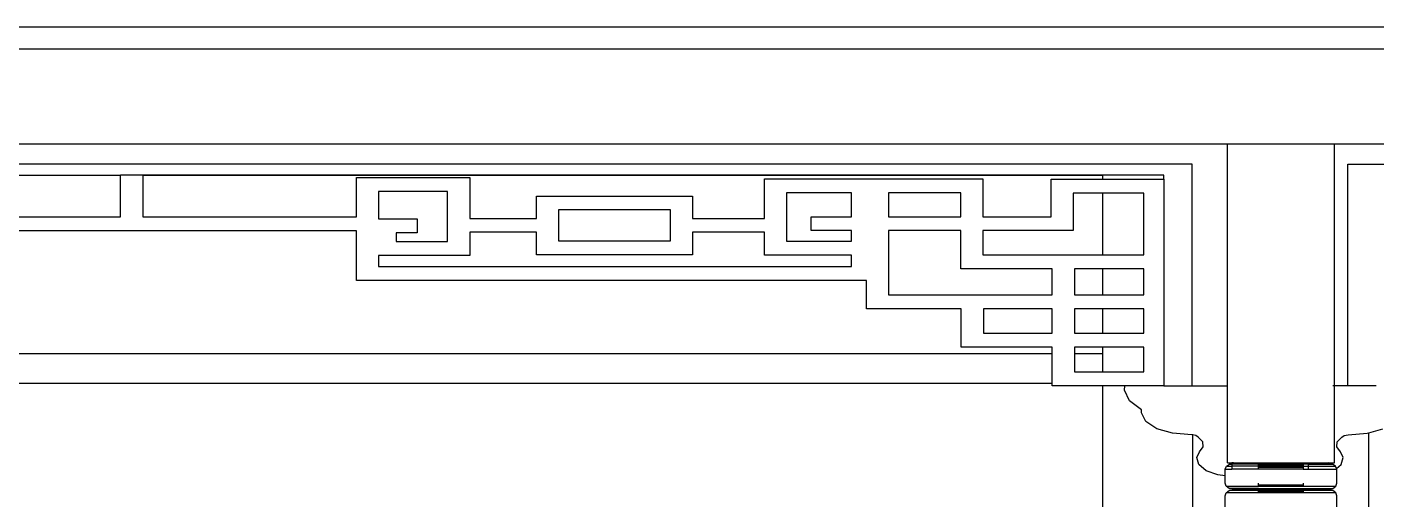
# Model space of a CAD drawing. Extents: x -24961 to 905641, y -154323 to 635957.
# Drawn here: x 416471 to 418738, y -112466 to -111672 of the extents above; entities that cross this region are included whole.
import ezdxf

# ---------------------------------------------------------------- set-up
doc = ezdxf.new("R2010")
doc.units = 0
doc.header["$LTSCALE"] = 1000
doc.header["$MEASUREMENT"] = 0
doc.layers.add('DOTE', color=1, linetype='Continuous')

msp = doc.modelspace()

# ---------------------------------------------------------------- linework, layer by layer
for p, q in [((406028.2, -111708.5), (431128.2, -111708.5)), ((416444.2, -111868.5), (418488.2, -111868.5)), ((418488.2, -112276.1), (418488.2, -111868.5)), ((418488.2, -111868.5), (418668.2, -111868.5)), ((418668.2, -112276.1), (418668.2, -111868.5)), ((418668.2, -111868.5), (420671.8, -111868.5)), ((418428.8, -111902.6), (416444.2, -111902.6)), ((418428.8, -112276.1), (418428.8, -111902.6)), ((418690.7, -111902.6), (420671.8, -111902.6)), ((418690.7, -112276.1), (418690.7, -111902.6)), ((416628.1, -111921.9), (416260.2, -111921.9)), ((416444.2, -111921.4), (416628.1, -111921.4)), ((416628.1, -111921.9), (416628.1, -111921.4)), ((416665.3, -111921.4), (416628.1, -111921.4)), ((416628.1, -111991.3), (416628.1, -111921.9)), ((416665.3, -111921.4), (416665.3, -111921.9)), ((418278.2, -111921.4), (416665.3, -111921.4)), ((418278.2, -111921.9), (416665.3, -111921.9)), ((416665.3, -111921.9), (416665.3, -111991.3)), ((417024.4, -111925.5), (417214.9, -111925.5)), ((417024.4, -111991.3), (417024.4, -111925.5)), ((417214.9, -111925.5), (417214.9, -111994.1)), ((417710.2, -111927.7), (418077.3, -111927.7)), ((417710.2, -111994.1), (417710.2, -111927.7)), ((418077.3, -111927.7), (418077.2, -111991.2)), ((418191.9, -111991.2), (418191.9, -111928.2)), ((418191.9, -111928.2), (418278.2, -111928.2)), ((418278.2, -111921.4), (418278.2, -111921.9)), ((418381.3, -111921.4), (418278.2, -111921.4)), ((418278.2, -111921.9), (418278.2, -111928.2)), ((418278.2, -111928.2), (418381.3, -111928.2)), ((418381.3, -111928.2), (418381.3, -111921.4)), ((418381.3, -111928.2), (418381.3, -112276.1)), ((417061.6, -111948.9), (417061.6, -111994.9)), ((417177.6, -111948.9), (417061.6, -111948.9)), ((417177.6, -112033), (417177.6, -111948.9)), ((417327, -111956.4), (417589.5, -111956.4)), ((417327, -111994.1), (417327, -111956.4)), ((417589.5, -111956.4), (417589.5, -111994.1)), ((417747.4, -111951.1), (417747.4, -112032.4)), ((417856.2, -111951.1), (417747.4, -111951.1)), ((417856.2, -111991.2), (417856.2, -111951.1)), ((417918.9, -111951.1), (417918.9, -111991.2)), ((418040.1, -111951.1), (417918.9, -111951.1)), ((418040.1, -111991.2), (418040.1, -111951.1)), ((418229.2, -111951.7), (418229.2, -112014.6)), ((418278.2, -111951.7), (418229.2, -111951.7)), ((418278.2, -111951.7), (418278.2, -112055.6)), ((418347.6, -111951.7), (418278.2, -111951.7)), ((418347.6, -112055.6), (418347.6, -111951.7)), ((417364.2, -111979.9), (417364.2, -112031.7)), ((417552.3, -111979.9), (417364.2, -111979.9)), ((417552.3, -112031.7), (417552.3, -111979.9)), ((416444.2, -111991.3), (416628.1, -111991.3)), ((416665.3, -111991.3), (417024.4, -111991.3)), ((417061.6, -111994.9), (417126.7, -111994.9)), ((417126.7, -111994.9), (417126.7, -112018.3)), ((417214.9, -111994.1), (417327, -111994.1)), ((417589.5, -111994.1), (417710.2, -111994.1)), ((417788.5, -111991.2), (417856.2, -111991.2)), ((417788.5, -112014.6), (417788.5, -111991.2)), ((417918.9, -111991.2), (418040.1, -111991.2)), ((418077.2, -111991.2), (418191.9, -111991.2)), ((417024.4, -112014.8), (416444.2, -112014.8)), ((417024.4, -112098.6), (417024.4, -112014.8)), ((417091, -112018.3), (417091, -112033)), ((417126.7, -112018.3), (417091, -112018.3)), ((417214.9, -112017.5), (417214.9, -112056.5)), ((417327, -112017.5), (417214.9, -112017.5)), ((417327, -112055.2), (417327, -112017.5)), ((417589.5, -112017.5), (417589.5, -112055.2)), ((417710.2, -112017.5), (417589.5, -112017.5)), ((417710.2, -112055.8), (417710.2, -112017.5)), ((417856.2, -112014.6), (417788.5, -112014.6)), ((417856.2, -112032.4), (417856.2, -112014.6)), ((417918.9, -112014.6), (417918.9, -112123)), ((418040.1, -112014.6), (417918.9, -112014.6)), ((418040.1, -112079), (418040.1, -112014.6)), ((418077.3, -112014.6), (418077.3, -112055.6)), ((418229.2, -112014.6), (418077.3, -112014.6)), ((417091, -112033), (417177.6, -112033)), ((417364.2, -112031.7), (417552.3, -112031.7)), ((417747.4, -112032.4), (417856.2, -112032.4)), ((417061.6, -112056.5), (417061.6, -112075.2)), ((417214.9, -112056.5), (417061.6, -112056.5)), ((417589.5, -112055.2), (417327, -112055.2)), ((417856.2, -112055.8), (417710.2, -112055.8)), ((417856.2, -112075.2), (417856.2, -112055.8)), ((418077.3, -112055.6), (418278.2, -112055.6)), ((418278.2, -112055.6), (418347.6, -112055.6)), ((417061.6, -112075.2), (417856.2, -112075.2)), ((418193.9, -112079), (418040.1, -112079)), ((418193.9, -112123), (418193.9, -112079)), ((418231.1, -112079), (418231.1, -112123)), ((418278.2, -112079), (418231.1, -112079)), ((418278.2, -112079), (418278.2, -112123)), ((418347.6, -112079), (418278.2, -112079)), ((418347.6, -112123), (418347.6, -112079)), ((417881.7, -112098.6), (417024.4, -112098.6)), ((417881.7, -112146.5), (417881.7, -112098.6)), ((417918.9, -112123), (418193.9, -112123)), ((418231.1, -112123), (418278.2, -112123)), ((418278.2, -112123), (418347.6, -112123)), ((418041, -112146.5), (417881.7, -112146.5)), ((418041, -112210.6), (418041, -112146.5)), ((418078.2, -112146.5), (418078.2, -112187.1)), ((418193.9, -112146.5), (418078.2, -112146.5)), ((418193.9, -112187.1), (418193.9, -112146.5)), ((418231.1, -112146.5), (418231.1, -112187.1)), ((418278.2, -112146.5), (418231.1, -112146.5)), ((418278.2, -112146.5), (418278.2, -112187.1)), ((418347.6, -112146.5), (418278.2, -112146.5)), ((418347.6, -112187.1), (418347.6, -112146.5)), ((418078.2, -112187.1), (418193.9, -112187.1)), ((418231.1, -112187.1), (418278.2, -112187.1)), ((418278.2, -112187.1), (418347.6, -112187.1)), ((418193.9, -112221.9), (414694.5, -112221.9)), ((418193.9, -112210.6), (418041, -112210.6)), ((418193.9, -112221.9), (418193.9, -112210.6)), ((418193.9, -112271.9), (418193.9, -112221.9)), ((418231.1, -112210.6), (418231.1, -112221.9)), ((418278.2, -112210.6), (418231.1, -112210.6)), ((418278.2, -112221.9), (418231.1, -112221.9)), ((418231.1, -112221.9), (418231.1, -112252.3)), ((418347.6, -112210.6), (418278.2, -112210.6)), ((418278.2, -112210.6), (418278.2, -112221.9)), ((418278.2, -112221.9), (418278.2, -112252.3)), ((418347.6, -112252.3), (418347.6, -112210.6)), ((418231.1, -112252.3), (418278.2, -112252.3)), ((418278.2, -112252.3), (418347.6, -112252.3)), ((418193.9, -112271.9), (414694.5, -112271.9)), ((418193.9, -112276.1), (418193.9, -112271.9)), ((418278.2, -112276.1), (418193.9, -112276.1)), ((418278.2, -112276.1), (418278.2, -114299.3)), ((418315.6, -112276.1), (418278.2, -112276.1)), ((418315.3, -112283.4), (418315.6, -112276.1)), ((418381.3, -112276.1), (418315.6, -112276.1)), ((418381.3, -112276.1), (418428.8, -112276.1)), ((418428.8, -112276.1), (418488.2, -112276.1)), ((418488.2, -112405.6), (418488.2, -112276.1)), ((418668.2, -112276.1), (418665.2, -112276.1)), ((418690.7, -112276.1), (418668.2, -112276.1)), ((418668.2, -112405.6), (418668.2, -112276.1)), ((418738.2, -112276.1), (418690.7, -112276.1)), ((418323.7, -112301.1), (418315.3, -112283.4)), ((418344, -112316.4), (418323.7, -112301.1)), ((418343.9, -112321.4), (418344, -112316.4)), ((418351.4, -112336), (418343.9, -112321.4)), ((418369.8, -112348), (418351.4, -112336)), ((418396.1, -112355.6), (418369.8, -112348)), ((418428.5, -112358.1), (418396.1, -112355.6)), ((418430.3, -112358.5), (418428.5, -112358.1)), ((418430.3, -112898.1), (418430.3, -112358.5)), ((418435.1, -112359.7), (418430.3, -112358.5)), ((418439, -112362), (418435.1, -112359.7)), ((418446.7, -112369.9), (418439, -112362)), ((418672.9, -112369.9), (418680.5, -112362)), ((418680.5, -112362), (418684.4, -112359.7)), ((418684.4, -112359.7), (418691, -112358.1)), ((418691, -112358.1), (418723.4, -112355.6)), ((418723.4, -112355.6), (418726.2, -112354.8)), ((418726.2, -112354.8), (418749.7, -112348)), ((418726.2, -112898.1), (418726.2, -112354.8)), ((418436.7, -112396.7), (418441.3, -112387)), ((418441.3, -112387), (418447.5, -112378.7)), ((418447.5, -112378.7), (418446.7, -112369.9)), ((418672.1, -112378.7), (418672.9, -112369.9)), ((418678.3, -112387), (418672.1, -112378.7)), ((418682.8, -112396.7), (418678.3, -112387)), ((418440.1, -112408.5), (418436.7, -112396.7)), ((418452.6, -112418.8), (418440.1, -112408.5)), ((418484.2, -112416.1), (418486.8, -112411.2)), ((418486.8, -112411.2), (418491.7, -112407.6)), ((418486.8, -112411.2), (418495.8, -112411.2)), ((418488.2, -112405.6), (418495.8, -112405.6)), ((418491.7, -112407.6), (418495.8, -112406.3)), ((418491.7, -112407.6), (418495.8, -112407.6)), ((418495.8, -112405.6), (418495.8, -112406.3)), ((418495.8, -112406.3), (418498.3, -112405.6)), ((418498.3, -112405.6), (418495.8, -112405.6)), ((418495.8, -112406.3), (418495.8, -112407.2)), ((418495.8, -112407.6), (418495.8, -112411.2)), ((418540.7, -112407.6), (418495.8, -112407.6)), ((418495.8, -112411.2), (418495.8, -112416.1)), ((418540.7, -112411.2), (418495.8, -112411.2)), ((418498.3, -112405.6), (418658.2, -112405.6)), ((418540.7, -112410.1), (418540.7, -112407.6)), ((418540.7, -112407.6), (418615.7, -112407.6)), ((418615.7, -112410.1), (418540.7, -112410.1)), ((418540.7, -112410.5), (418540.7, -112410.1)), ((418615.7, -112410.5), (418540.7, -112410.5)), ((418540.7, -112411.2), (418540.7, -112410.5)), ((418540.7, -112411.7), (418540.7, -112411.2)), ((418615.7, -112411.2), (418540.7, -112411.2)), ((418615.7, -112411.7), (418540.7, -112411.7)), ((418540.7, -112413.4), (418540.7, -112411.7)), ((418615.7, -112407.6), (418615.7, -112410.1)), ((418623.8, -112407.6), (418615.7, -112407.6)), ((418615.7, -112410.1), (418615.7, -112410.5)), ((418615.7, -112410.5), (418615.7, -112411.2)), ((418615.7, -112411.2), (418623.8, -112411.2)), ((418615.7, -112411.2), (418615.7, -112411.7)), ((418615.7, -112411.7), (418615.7, -112413.4)), ((418623.8, -112407.6), (418623.8, -112411.2)), ((418623.8, -112407.6), (418664.7, -112407.6)), ((418623.8, -112411.2), (418623.8, -112416.1)), ((418623.8, -112411.2), (418669.7, -112411.2)), ((418664.7, -112407.6), (418658.2, -112405.6)), ((418658.2, -112405.6), (418668.2, -112405.6)), ((418669.7, -112411.2), (418664.7, -112407.6)), ((418671.7, -112414.9), (418669.7, -112411.2)), ((418671.7, -112414.9), (418679.4, -112408.5)), ((418679.4, -112408.5), (418682.8, -112396.7)), ((418472.2, -112425.9), (418452.6, -112418.8)), ((418484.2, -112427.3), (418472.2, -112425.9)), ((418484.2, -112427.3), (418484.2, -112416.1)), ((418484.2, -112416.1), (418495.8, -112416.1)), ((418484.2, -112439.7), (418484.2, -112427.3)), ((418540.7, -112416.1), (418495.8, -112416.1)), ((418615.7, -112413.4), (418540.7, -112413.4)), ((418540.7, -112416.1), (418540.7, -112413.4)), ((418615.7, -112416.1), (418540.7, -112416.1)), ((418615.7, -112413.4), (418615.7, -112416.1)), ((418615.7, -112416.1), (418623.8, -112416.1)), ((418623.8, -112416.1), (418670.3, -112416.1)), ((418670.3, -112416.1), (418671.7, -112414.9)), ((418670.3, -112416.1), (418672.3, -112416.1)), ((418672.3, -112416.1), (418671.7, -112414.9)), ((418672.3, -112439.7), (418672.3, -112416.1)), ((418486.3, -112444.9), (418484.2, -112439.7)), ((418484.2, -112460.9), (418486.2, -112455.7)), ((418486.2, -112455.7), (418491.3, -112451.9)), ((418540.7, -112455.7), (418486.2, -112455.7)), ((418491.3, -112448.7), (418486.3, -112444.9)), ((418486.3, -112444.9), (418540.7, -112444.9)), ((418498.3, -112450.4), (418491.3, -112448.7)), ((418540.7, -112448.7), (418491.3, -112448.7)), ((418491.3, -112451.9), (418498.3, -112450.4)), ((418540.7, -112451.9), (418491.3, -112451.9)), ((418540.7, -112450.4), (418498.3, -112450.4)), ((418540.7, -112443.2), (418540.7, -112439.7)), ((418615.7, -112443.2), (418540.7, -112443.2)), ((418540.7, -112444.9), (418540.7, -112443.2)), ((418540.7, -112444.9), (418615.7, -112444.9)), ((418540.7, -112450.4), (418540.7, -112448.7)), ((418540.7, -112448.7), (418615.7, -112448.7)), ((418540.7, -112451.9), (418540.7, -112450.4)), ((418615.7, -112450.4), (418540.7, -112450.4)), ((418540.7, -112453.5), (418540.7, -112451.9)), ((418615.7, -112451.9), (418540.7, -112451.9)), ((418615.7, -112453.5), (418540.7, -112453.5)), ((418540.7, -112455.7), (418540.7, -112453.5)), ((418615.7, -112455.7), (418540.7, -112455.7)), ((418615.7, -112439.7), (418615.7, -112443.2)), ((418615.7, -112443.2), (418615.7, -112444.9)), ((418615.7, -112444.9), (418670.2, -112444.9)), ((418615.7, -112448.7), (418615.7, -112450.4)), ((418615.7, -112448.7), (418665.2, -112448.7)), ((418615.7, -112450.4), (418615.7, -112451.9)), ((418658.2, -112450.4), (418615.7, -112450.4)), ((418615.7, -112451.9), (418615.7, -112453.5)), ((418665.2, -112451.9), (418615.7, -112451.9)), ((418615.7, -112453.5), (418615.7, -112455.7)), ((418670.3, -112455.7), (418615.7, -112455.7)), ((418658.2, -112450.4), (418665.2, -112448.7)), ((418665.2, -112451.9), (418658.2, -112450.4)), ((418665.2, -112448.7), (418670.2, -112444.9)), ((418670.3, -112455.7), (418665.2, -112451.9)), ((418670.2, -112444.9), (418672.3, -112439.7)), ((418672.3, -112460.9), (418670.3, -112455.7)), ((418484.2, -112484.6), (418484.2, -112460.9)), ((418672.3, -112484.6), (418672.3, -112460.9))]:
    msp.add_line(p, q)
at = {"layer": 'DOTE'}
msp.add_line((392103, -111671.9), (443041.3, -111671.9), dxfattribs=at)

doc.saveas('drawing.dxf')
